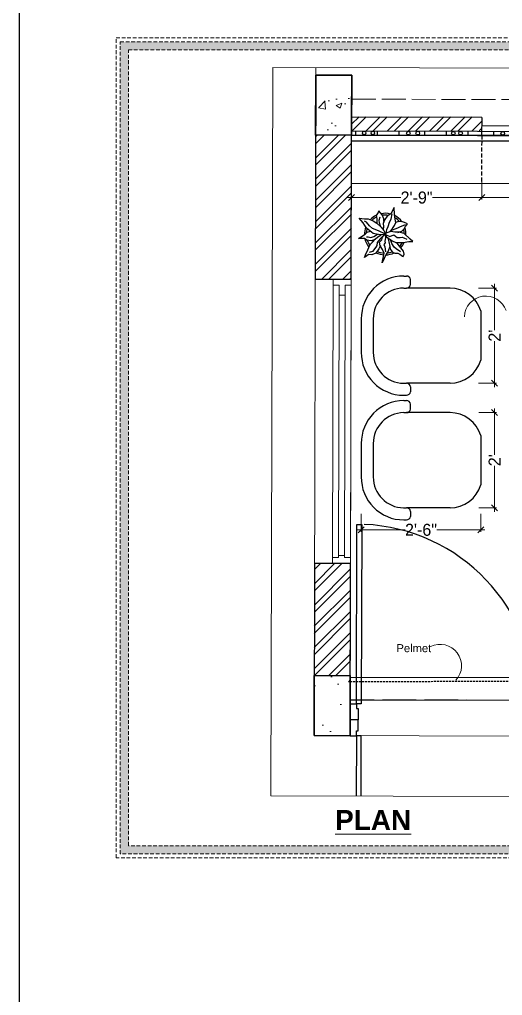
# Model space of a CAD drawing. Header units: millimetres. Extents: x 35877 to 3066687, y -650199 to -40525.
# Drawn here: x 147302.4 to 147423.2, y -179346.3 to -179102.5 of the extents above; entities that cross this region are included whole.
import ezdxf

# ---------------------------------------------------------------- set-up
doc = ezdxf.new("R2010")
doc.units = ezdxf.units.MM
doc.header["$MEASUREMENT"] = 0
doc.header["$PDMODE"] = 35
for name, pattern in [('00 . GROUND FLOOR$0$DASHED', [0.75, 0.5, -0.25]), ('ACAD_ISO02W100', [15, 12, -3]), ('DASHED', [0.75, 0.5, -0.25]), ('DASHEDX2', [1.5, 1, -0.5])]:
    doc.linetypes.add(name, pattern=pattern)
doc.layers.get('Defpoints').update_dxf_attribs({"color": 220})
for name, color, linetype in [('AR DOOR', 40, 'Continuous'), ('AR ELE-5', 134, 'Continuous'), ('AR HATCH-7', 7, 'Continuous')]:
    doc.layers.add(name, color=color, linetype=linetype)
for name, color, linetype, lineweight in [('COLUMN', 1, 'Continuous', 30), ('DIM.', 250, 'Continuous', 13), ('dim05', 1, 'Continuous', 13), ('Dimension', 10, 'DASHEDX2', 20), ('FIRST FLOOR ( DW_RAIL )', 7, 'Continuous', 9), ('FUR1', 22, 'Continuous', 0), ('FURNITURE', 32, 'Continuous', 9), ('furniture dimensions', 1, 'DASHED', 0), ('FURNITURE-1', 252, 'Continuous', 13), ('GDR_FLOATING COLUMN', 3, 'Continuous', 18), ('GROUND FLOOR', 7, 'Continuous', 9), ('GROUND FLOOR  ( PLINE )', 251, 'Continuous', 30), ('GROUND FLOOR ( DW_RAIL )', 7, 'Continuous', 9), ('Labelling', 1, 'Continuous', 25), ('wall', 7, 'Continuous', 30)]:
    doc.layers.add(name, color=color, linetype=linetype, lineweight=lineweight)
doc.styles.add('century g', font='GOTHIC.TTF')
doc.styles.get("Standard").update_dxf_attribs({"font": 'arial.ttf', "height": 6})
doc.dimstyles.new('Archana', dxfattribs={"dimtxt": 2, "dimasz": 0.75, "dimexe": 0.5, "dimexo": 0.5, "dimgap": 0, "dimtad": 0, "dimzin": 0, "dimdsep": 46, "dimlunit": 4, "dimtxsty": 'century g', "dimblk": 'OBLIQUE', "dimcen": 0, "dimdle": 1, "dimclrd": 256, "dimclre": 256, "dimclrt": 256, "dimadec": 0, "dimazin": 0, "dimtfac": 1, "dimtofl": 0, "dimtmove": 1, "dimatfit": 3, "dimfxl": 1, "dimfxlon": 1, "dimtolj": 1, "dimtzin": 0, "dimlwd": -1, "dimlwe": -1, "dimarcsym": 0})

# ---------------------------------------------------------------- blocks, each defined once
blk = doc.blocks.new('*U20')
for points in [[(0, 0), (0, 1120), (30, 1120), (30, 0)], [(-40, 0), (0, 0), (0, -30), (10, -30), (10, -100), (-40, -100)], [(1160, 0), (1120, 0), (1120, -30), (1110, -30), (1110, -100), (1160, -100)]]:
    blk.add_lwpolyline(points, close=True)
at = {"layer": 'AR ELE-5', "linetype": 'ByBlock', "ltscale": 15}
blk.add_arc((-1.6, -0.7), 1121.6, 0.03474, 87.62699, dxfattribs=at)
blk = doc.blocks.new('_Oblique')
at = {"layer": 'wall', "color": 0, "lineweight": -2}
blk.add_line((-0.5, -0.5), (0.5, 0.5), dxfattribs=at)
blk = doc.blocks.new('*D287')
at = {"layer": 'Defpoints', "color": 0, "linetype": 'Continuous', "lineweight": 0, "transparency": 16777216}
for p in [(147385.4, -179140.43, 0.05), (147417.97, -179141.01, 0.05), (147417.97, -179147.02)]:
    blk.add_point(p, dxfattribs=at)
at = {"layer": 'furniture dimensions', "color": 5, "linetype": 'ByBlock', "transparency": 16777216}
blk.add_line((147385.4, -179143.02), (147385.4, -179147.52), dxfattribs=at)
at = {"layer": 'furniture dimensions', "color": 5, "linetype": 'Continuous', "transparency": 16777216}
for p, q in [((147417.97, -179143.02), (147417.97, -179147.52)), ((147384.4, -179147.02), (147397.73, -179147.02)), ((147418.97, -179147.02), (147405.64, -179147.02))]:
    blk.add_line(p, q, dxfattribs=at)
at = {"layer": 'furniture dimensions', "color": 5, "linetype": 'Continuous', "transparency": 16777216, "xscale": 1.5, "yscale": 1.5, "zscale": 1.5, "rotation": 180}
blk.add_blockref('_Oblique', (147385.4, -179147.02), dxfattribs=at)
at = {"layer": 'furniture dimensions', "color": 5, "linetype": 'Continuous', "transparency": 16777216, "xscale": 1.5, "yscale": 1.5, "zscale": 1.5}
blk.add_blockref('_Oblique', (147417.97, -179147.02), dxfattribs=at)
at = {"layer": 'furniture dimensions', "linetype": 'Continuous', "lineweight": 0, "transparency": 16777216, "insert": (147401.68, -179147.02), "char_height": 3, "attachment_point": 5, "style": 'century g'}
blk.add_mtext('\\A1;2\'-9"', dxfattribs=at)
blk = doc.blocks.new('*D288')
at = {"layer": 'Defpoints', "color": 0, "linetype": 'Continuous', "lineweight": 0, "transparency": 16777216}
for p in [(147417.97, -179140.52, 0.05), (147479.95, -179141.04, 0.05), (147479.95, -179147.02)]:
    blk.add_point(p, dxfattribs=at)
at = {"layer": 'furniture dimensions', "color": 5, "linetype": 'ByBlock', "transparency": 16777216}
blk.add_line((147417.97, -179143.02), (147417.97, -179147.52), dxfattribs=at)
at = {"layer": 'furniture dimensions', "color": 5, "linetype": 'Continuous', "transparency": 16777216}
for p, q in [((147479.95, -179143.02), (147479.95, -179147.52)), ((147416.97, -179147.02), (147445.02, -179147.02)), ((147480.95, -179147.02), (147452.89, -179147.02))]:
    blk.add_line(p, q, dxfattribs=at)
at = {"layer": 'furniture dimensions', "color": 5, "linetype": 'Continuous', "transparency": 16777216, "xscale": 1.5, "yscale": 1.5, "zscale": 1.5, "rotation": 180}
blk.add_blockref('_Oblique', (147417.97, -179147.02), dxfattribs=at)
at = {"layer": 'furniture dimensions', "color": 5, "linetype": 'Continuous', "transparency": 16777216, "xscale": 1.5, "yscale": 1.5, "zscale": 1.5}
blk.add_blockref('_Oblique', (147479.95, -179147.02), dxfattribs=at)
at = {"layer": 'furniture dimensions', "linetype": 'Continuous', "lineweight": 0, "transparency": 16777216, "insert": (147448.96, -179147.02), "char_height": 3, "attachment_point": 5, "style": 'century g'}
blk.add_mtext('\\A1;5\'-2"', dxfattribs=at)
blk = doc.blocks.new('maya')
at = {"layer": 'Dimension', "true_color": 0xd39e00, "transparency": 33554687}
h = blk.add_hatch(color=42, dxfattribs=at)
h.paths.add_polyline_path([(148081.66, -180873.98), (148081.66, -181093.67), (148393.79, -181093.67), (148393.79, -180873.98)])
h.paths.add_polyline_path([(148083.85, -180876.17), (148391.6, -180876.17), (148391.6, -181091.48), (148083.85, -181091.48)], flags=16)
at = {"layer": 'Dimension', "color": 42, "true_color": 0xd39e00, "transparency": 33554687, "elevation": 0.12}
for points in [[(148080.57, -180872.88), (148394.88, -180872.88), (148394.88, -181094.77), (148080.57, -181094.77)], [(148081.66, -180873.98), (148393.79, -180873.98), (148393.79, -181093.67), (148081.66, -181093.67)], [(148083.85, -180876.17), (148391.6, -180876.17), (148391.6, -181091.48), (148083.85, -181091.48)]]:
    blk.add_lwpolyline(points, close=True, dxfattribs=at)
blk = doc.blocks.new('ARPLS010')
at = {"linetype": 'ByBlock'}
for p, q in [((-0.248, 0.54), (-0.278, 0.467)), ((-0.182, 0.493), (-0.248, 0.54)), ((-0.222, 0.484), (-0.164, 0.347)), ((-0.125, 0.459), (-0.182, 0.493)), ((0.121, 0.605), (-0.013, 0.459)), ((0.091, 0.447), (0.125, 0.522)), ((0.179, 0.666), (0.121, 0.605)), ((0.174, 0.573), (0.179, 0.666)), ((0.2, 0.432), (0.174, 0.573)), ((-0.362, 0.24), (-0.469, 0.226)), ((-0.278, 0.254), (-0.362, 0.24)), ((-0.295, 0.42), (-0.302, 0.309)), ((-0.302, 0.309), (-0.276, 0.258)), ((-0.278, 0.467), (-0.295, 0.42)), ((-0.21, 0.227), (-0.278, 0.254)), ((-0.164, 0.347), (-0.139, 0.295)), ((-0.139, 0.295), (-0.08, 0.131)), ((-0.072, 0.404), (-0.125, 0.459)), ((-0.038, 0.302), (-0.072, 0.404)), ((-0.044, 0.336), (-0.049, 0.232)), ((-0.013, 0.459), (-0.044, 0.336)), ((0.015, 0.209), (0.08, 0.288)), ((0.077, 0.412), (0.091, 0.447)), ((0.082, 0.358), (0.077, 0.412)), ((0.08, 0.288), (0.082, 0.358)), ((0.16, 0.165), (0.204, 0.254)), ((0.203, 0.352), (0.2, 0.432)), ((0.204, 0.254), (0.203, 0.352)), ((0.252, 0.313), (0.216, 0.287)), ((0.33, 0.38), (0.252, 0.313)), ((0.356, 0.269), (0.318, 0.213)), ((0.409, 0.44), (0.33, 0.38)), ((0.425, 0.373), (0.356, 0.269)), ((0.484, 0.459), (0.409, 0.44)), ((0.432, 0.176), (0.459, 0.236)), ((0.459, 0.303), (0.485, 0.354)), ((0.459, 0.236), (0.459, 0.303)), ((0.542, 0.434), (0.484, 0.459)), ((0.485, 0.354), (0.533, 0.42)), ((0.533, 0.42), (0.542, 0.434)), ((-0.469, 0.226), (-0.643, 0.216)), ((-0.643, 0.216), (-0.485, 0.134)), ((-0.359, 0.148), (-0.49, 0.172)), ((-0.485, 0.134), (-0.433, 0.051)), ((-0.433, 0.051), (-0.349, -0.011)), ((-0.287, 0.106), (-0.359, 0.148)), ((-0.18, 0.073), (-0.287, 0.106)), ((-0.132, 0.18), (-0.21, 0.227)), ((-0.111, 0.036), (-0.18, 0.073)), ((-0.063, 0.111), (-0.132, 0.18)), ((-0.013, 0.022), (-0.111, 0.036)), ((-0.084, -0.034), (0.007, 0.018)), ((0.003, 0.011), (-0.076, -0.16)), ((-0.049, 0.232), (-0.065, 0.135)), ((-0.065, 0.135), (-0.024, 0.018)), ((-0.024, 0.018), (0.009, 0.005)), ((0.006, -0.002), (0.068, 0.032)), ((0.007, 0.018), (0.02, -0.121)), ((0.009, 0.005), (0.056, 0.114)), ((0.056, 0.114), (0.015, 0.209)), ((0.017, -0.002), (0.091, 0.009)), ((0.068, 0.032), (0.16, 0.165)), ((0.088, 0.065), (0.187, 0.091)), ((0.091, 0.009), (0.173, -0.011)), ((0.227, 0.157), (0.132, 0.131)), ((0.173, -0.011), (0.212, 0.004)), ((0.187, 0.091), (0.297, 0.116)), ((0.212, 0.004), (0.252, -0.03)), ((0.318, 0.213), (0.227, 0.157)), ((0.297, 0.116), (0.408, 0.071)), ((0.309, 0.109), (0.368, 0.128)), ((0.309, -0.01), (0.43, 0.006)), ((0.368, 0.128), (0.432, 0.176)), ((0.408, 0.071), (0.482, 0.024)), ((0.482, 0.024), (0.689, -0.072)), ((-0.464, -0.073), (-0.558, -0.152)), ((-0.558, -0.152), (-0.517, -0.172)), ((-0.517, -0.172), (-0.447, -0.216)), ((-0.366, -0.036), (-0.464, -0.073)), ((-0.447, -0.216), (-0.363, -0.202)), ((-0.336, -0.142), (-0.413, -0.121)), ((-0.306, -0.033), (-0.366, -0.036)), ((-0.363, -0.202), (-0.263, -0.2)), ((-0.349, -0.011), (-0.256, -0.05)), ((-0.269, -0.135), (-0.336, -0.142)), ((-0.318, -0.29), (-0.259, -0.2)), ((-0.193, -0.113), (-0.269, -0.135)), ((-0.259, -0.2), (-0.168, -0.1)), ((-0.256, -0.05), (-0.185, -0.038)), ((-0.185, -0.038), (-0.114, -0.046)), ((-0.168, -0.1), (-0.084, -0.034)), ((-0.076, -0.16), (-0.138, -0.304)), ((-0.114, -0.046), (-0.093, -0.036)), ((0.02, -0.121), (-0.017, -0.291)), ((0.059, -0.27), (0.005, -0.185)), ((0.01, -0.014), (0.017, -0.002)), ((0.078, -0.064), (0.01, -0.014)), ((0.016, -0.023), (0.116, -0.122)), ((0.07, -0.179), (0.018, -0.1)), ((0.121, -0.239), (0.07, -0.179)), ((0.138, -0.083), (0.078, -0.064)), ((0.116, -0.122), (0.201, -0.195)), ((0.197, -0.135), (0.138, -0.083)), ((0.283, -0.123), (0.197, -0.135)), ((0.201, -0.195), (0.272, -0.198)), ((0.252, -0.03), (0.309, -0.01)), ((0.272, -0.198), (0.311, -0.225)), ((0.277, -0.114), (0.357, -0.156)), ((0.37, -0.064), (0.283, -0.123)), ((0.311, -0.225), (0.415, -0.304)), ((0.357, -0.156), (0.455, -0.226)), ((0.462, -0.021), (0.37, -0.064)), ((0.455, -0.226), (0.503, -0.317)), ((0.689, -0.072), (0.462, -0.021)), ((-0.368, -0.496), (-0.363, -0.408)), ((-0.363, -0.408), (-0.318, -0.29)), ((-0.287, -0.45), (-0.314, -0.498)), ((-0.199, -0.38), (-0.287, -0.45)), ((-0.141, -0.446), (-0.269, -0.533)), ((-0.138, -0.304), (-0.199, -0.38)), ((-0.017, -0.291), (-0.141, -0.446)), ((-0.042, -0.432), (-0.071, -0.352)), ((0.002, -0.48), (-0.042, -0.432)), ((0.08, -0.342), (0.059, -0.27)), ((0.064, -0.446), (0.066, -0.407)), ((0.066, -0.407), (0.08, -0.342)), ((0.15, -0.445), (0.106, -0.5)), ((0.184, -0.299), (0.121, -0.239)), ((0.141, -0.261), (0.16, -0.336)), ((0.16, -0.336), (0.15, -0.445)), ((0.252, -0.362), (0.184, -0.299)), ((0.376, -0.416), (0.252, -0.362)), ((0.502, -0.472), (0.376, -0.416)), ((0.415, -0.304), (0.447, -0.388)), ((0.503, -0.317), (0.494, -0.398)), ((0.494, -0.398), (0.528, -0.452)), ((0.528, -0.452), (0.567, -0.494)), ((-0.382, -0.625), (-0.368, -0.496)), ((-0.269, -0.533), (-0.382, -0.625)), ((0.104, -0.646), (0.002, -0.48)), ((0.106, -0.5), (0.104, -0.646)), ((0.567, -0.494), (0.502, -0.472))]:
    blk.add_line(p, q, dxfattribs=at)
for radius, start, end in [(0.5, 87.2367, 107.9154), (0.5, 126.2799, 152.7042), (0.458, 130.7647, 148.9789), (0.458, 91.6596, 104.0784), (0.5, 49.0791, 67.0324), (0.458, 49.8461, 63.9764), (0.5, 164.9216, 191.0302), (0.458, 169.9629, 188.6517), (0.458, 5.0517, 21.9108), (0.5, 1.3782, 25.7565), (0.5, 205.1623, 226.3204), (0.458, 207.232, 224.0819), (0.458, 334.5625, 357.1532), (0.5, 333.6991, 357.5577), (0.5, 249.553, 272.4234), (0.458, 252.8522, 267.711), (0.5, 283.5324, 308.8712), (0.458, 289.266, 306.1107)]:
    blk.add_arc((0, 0), radius, start, end, dxfattribs=at)
blk = doc.blocks.new('*D366')
at = {"layer": 'Defpoints', "color": 0, "linetype": 'Continuous', "lineweight": 0, "transparency": 16777216}
for p in [(147407.24, -179169.6, 1.6), (147407.24, -179193.39, 1.6), (147421.19, -179193.39)]:
    blk.add_point(p, dxfattribs=at)
at = {"layer": 'furniture dimensions', "color": 5, "linetype": 'ByBlock', "transparency": 16777216}
blk.add_line((147417.21, -179169.6), (147421.69, -179169.6), dxfattribs=at)
at = {"layer": 'furniture dimensions', "color": 5, "linetype": 'Continuous', "transparency": 16777216}
for p, q in [((147421.19, -179168.6), (147421.19, -179180.12)), ((147421.19, -179194.39), (147421.19, -179182.87)), ((147417.21, -179193.39), (147421.69, -179193.39))]:
    blk.add_line(p, q, dxfattribs=at)
at = {"layer": 'furniture dimensions', "color": 5, "linetype": 'Continuous', "transparency": 16777216, "xscale": 1.5, "yscale": 1.5, "zscale": 1.5}
for p, rotation in [((147421.19, -179169.6), 90), ((147421.19, -179193.39), 270)]:
    blk.add_blockref('_Oblique', p, dxfattribs=dict(at, rotation=rotation))
at = {"layer": 'furniture dimensions', "linetype": 'Continuous', "lineweight": 0, "transparency": 16777216, "insert": (147421.19, -179181.5), "char_height": 3, "attachment_point": 5, "rotation": 90, "style": 'century g'}
blk.add_mtext("\\A1;2'", dxfattribs=at)
blk = doc.blocks.new('*D367')
at = {"layer": 'Defpoints', "color": 0, "linetype": 'Continuous', "lineweight": 0, "transparency": 16777216}
for p in [(147410.07, -179200.73, 1.37), (147410.07, -179224.52, 1.37), (147421.19, -179224.52)]:
    blk.add_point(p, dxfattribs=at)
at = {"layer": 'furniture dimensions', "color": 5, "linetype": 'ByBlock', "transparency": 16777216}
blk.add_line((147417.22, -179200.73), (147421.69, -179200.73), dxfattribs=at)
at = {"layer": 'furniture dimensions', "color": 5, "linetype": 'Continuous', "transparency": 16777216}
for p, q in [((147421.19, -179199.73), (147421.19, -179211.24)), ((147421.19, -179225.52), (147421.19, -179214)), ((147417.22, -179224.52), (147421.69, -179224.52))]:
    blk.add_line(p, q, dxfattribs=at)
at = {"layer": 'furniture dimensions', "color": 5, "linetype": 'Continuous', "transparency": 16777216, "xscale": 1.5, "yscale": 1.5, "zscale": 1.5}
for p, rotation in [((147421.19, -179200.73), 90), ((147421.19, -179224.52), 270)]:
    blk.add_blockref('_Oblique', p, dxfattribs=dict(at, rotation=rotation))
at = {"layer": 'furniture dimensions', "linetype": 'Continuous', "lineweight": 0, "transparency": 16777216, "insert": (147421.19, -179212.62), "char_height": 3, "attachment_point": 5, "rotation": 90, "style": 'century g'}
blk.add_mtext("\\A1;2'", dxfattribs=at)
blk = doc.blocks.new('*D368')
at = {"layer": 'Defpoints', "color": 0, "linetype": 'Continuous', "lineweight": 0, "transparency": 16777216}
for p in [(147387.85, -179212.62, 0.05), (147417.74, -179212.62, 0.01), (147417.74, -179230.01)]:
    blk.add_point(p, dxfattribs=at)
at = {"layer": 'furniture dimensions', "color": 5, "linetype": 'ByBlock', "transparency": 16777216}
blk.add_line((147387.85, -179226.01), (147387.85, -179230.51), dxfattribs=at)
at = {"layer": 'furniture dimensions', "color": 5, "linetype": 'Continuous', "transparency": 16777216}
for p, q in [((147417.74, -179226.01), (147417.74, -179230.51)), ((147386.85, -179230.01), (147398.84, -179230.01)), ((147418.74, -179230.01), (147406.75, -179230.01))]:
    blk.add_line(p, q, dxfattribs=at)
at = {"layer": 'furniture dimensions', "color": 5, "linetype": 'Continuous', "transparency": 16777216, "xscale": 1.5, "yscale": 1.5, "zscale": 1.5, "rotation": 180}
blk.add_blockref('_Oblique', (147387.85, -179230.01), dxfattribs=at)
at = {"layer": 'furniture dimensions', "color": 5, "linetype": 'Continuous', "transparency": 16777216, "xscale": 1.5, "yscale": 1.5, "zscale": 1.5}
blk.add_blockref('_Oblique', (147417.74, -179230.01), dxfattribs=at)
at = {"layer": 'furniture dimensions', "linetype": 'Continuous', "lineweight": 0, "transparency": 16777216, "insert": (147402.79, -179230.01), "char_height": 3, "attachment_point": 5, "style": 'century g'}
blk.add_mtext('\\A1;2\'-6"', dxfattribs=at)

msp = doc.modelspace()

# ---------------------------------------------------------------- hatches: boundary and pattern name
at = {"layer": 'AR HATCH-7', "lineweight": 0, "true_color": 0x939598, "transparency": 33554687}
h = msp.add_hatch(dxfattribs=at)
h.set_pattern_fill('ANSI32', color=252, scale=10)
h.set_pattern_definition([(45, (-476.512, 1793.385), (-2.65165043, 2.65165043), []), (45, (-474.744, 1793.385), (-2.65165043, 2.65165043), [])])
h.paths.add_polyline_path([(147385.1503, -179238.4289), (147380.6503, -179238.4173), (147376.1503, -179238.4057), (147376.078, -179266.4056), (147385.0779, -179266.4288)])
h.paths.add_polyline_path([(147385.4266, -179131.4293), (147376.4267, -179131.406), (147376.3337, -179167.4059), (147385.3337, -179167.4291)])
h.paths.add_polyline_path([(147385.4383, -179126.9293), (147385.4266, -179131.4293)])
h = msp.add_hatch(dxfattribs=at)
h.set_pattern_fill('ANSI32', color=252, scale=10)
h.set_pattern_definition([(45, (141.4896, 3.0848), (-2.65165043, 2.65165043), []), (45, (143.2574, 3.0848), (-2.65165043, 2.65165043), [])])
h.paths.add_polyline_path([(147417.9491, -179126.8581), (147385.4294, -179126.8581), (147385.4294, -179130.3544), (147417.9491, -179130.3544)])
at = {"layer": 'FURNITURE-1', "lineweight": 0, "true_color": 0xc7c8ca, "transparency": 33554687}
h = msp.add_hatch(dxfattribs=at)
h.set_pattern_fill('AR-CONC', color=9, scale=2)
h.set_pattern_definition([(50, (-476.512, 1793.385), (14.34520365, -1.2550427), [1.5, -16.5]), (355, (-476.512, 1793.385), (-2.7750267, 15.0438427), [1.2, -13.2]), (100.4514445, (-475.317, 1793.28), (11.5701769, 13.7887998), [1.2748038, -14.0228422]), (46.1842, (-476.512, 1797.385), (21.3448266, -3.3103856), [2.25, -24.75]), (96.635635, (-474.733, 1797.11), (18.693239, 19.482372), [1.9122068, -21.0342752]), (351.184164, (-476.512, 1797.385), (18.693239, 19.482372), [1.8, -19.8]), (21, (-474.512, 1796.385), (11.93814104, -8.0523778), [1.5, -16.5]), (326, (-474.512, 1796.385), (4.8663066, 14.5030009), [1.2, -13.2]), (71.451445, (-473.517, 1795.714), (16.8044475, 6.45062306), [1.2748038, -14.0228422]), (37.5, (-476.512, 1793.385), (0.24319711, 6.65787708), [0, -13.04, 0, -13.4, 0, -13.25]), (7.5, (-476.512, 1793.385), (5.26139075, 7.88823424), [0, -7.64, 0, -12.74, 0, -5.05]), (327.5, (-480.972, 1793.385), (10.67644872, -0.45109743), [0, -5, 0, -15.6, 0, -20.7]), (317.5, (-482.972, 1793.385), (11.6637234, 2.00209965), [0, -6.5, 0, -10.36, 0, -14.7])])
h.paths.add_polyline_path([(147385.0779, -179266.4288), (147376.078, -179266.4056), (147376.0392, -179281.4055), (147385.0392, -179281.4288), (147385.0495, -179277.4288), (147385.0599, -179273.4288)])
h.paths.add_polyline_path([(147385.4654, -179116.4293), (147376.4654, -179116.4061), (147376.4267, -179131.406), (147385.4266, -179131.4293)])
h.paths.add_polyline_path([(147535.3099, -179176.8166), (147530.3099, -179176.8036), (147530.2686, -179192.8036), (147535.2686, -179192.8036)])
h.paths.add_polyline_path([(147445.7727, -179166.3297), (147477.3986, -179166.4113)])

# ---------------------------------------------------------------- linework, layer by layer
at = {"transparency": 33554687, "elevation": 0.0495}
msp.add_lwpolyline([(147385.0392, -179281.4288), (147386.6392, -179281.4329), (147386.6423, -179280.2329), (147387.0423, -179280.2339), (147387.0495, -179277.4339), (147385.0495, -179277.4288)], close=True, dxfattribs=at)
msp.add_lwpolyline([(147387.8002, -179296.5206), (147387.8392, -179281.436), (147386.6392, -179281.4329), (147386.6002, -179296.5175)], dxfattribs=at)
at = {"layer": 'COLUMN', "transparency": 33554687, "elevation": 0.0495}
for points in [[(147376.4654, -179116.4061), (147385.4654, -179116.4293), (147385.4266, -179131.4293), (147376.4267, -179131.406)], [(147376.078, -179266.4056), (147385.0779, -179266.4288), (147385.0392, -179281.4288), (147376.0392, -179281.4055)]]:
    msp.add_lwpolyline(points, close=True, dxfattribs=at)
at = {"layer": 'FIRST FLOOR ( DW_RAIL )', "lineweight": 0, "transparency": 33554687, "elevation": 0.0495}
msp.add_lwpolyline([(147365.7521, -179114.4926), (147549.3451, -179114.9668), (147548.8654, -179296.9367), (147365.2724, -179296.4624)], close=True, dxfattribs=at)
at = {"layer": 'FUR1', "color": 252, "true_color": 0x939598, "transparency": 33554687}
for centre, start, end in [((147418.9925, -179176.978), 18.915488, 177.945634), ((147407.5781, -179263.9583), 317.482562, 116.512708)]:
    msp.add_arc(centre, 5.3571, start, end, dxfattribs=at)
at = {"layer": 'FURNITURE', "color": 18, "lineweight": 30, "true_color": 0x000000, "transparency": 33554687}
for p, q in [((147417.9664, -179127.0144, 0.0495), (147385.4383, -179126.9293, 0.0495)), ((147417.9664, -179127.0154, 0.0495), (147417.9554, -179131.5144, 0.099)), ((147418.37, -179131.5144, 0.0495), (147385.4266, -179131.4293, 0.0495)), ((147391.8469, -179130.3686, 0.0495), (147391.8469, -179131.4468, 0.0495)), ((147397.2559, -179130.3807, 0.0495), (147397.2559, -179131.4612, 0.0495)), ((147403.6649, -179130.3949, 0.0495), (147403.6649, -179131.4762, 0.0495)), ((147409.0739, -179130.4069, 0.0495), (147409.0739, -179131.4916, 0.0495)), ((147414.4829, -179130.4189, 0.0495), (147414.4829, -179131.5054, 0.0495)), ((147420.8919, -179130.5633, 0.0495), (147420.8919, -179131.5219, 0.0495))]:
    msp.add_line(p, q, dxfattribs=at)
at = {"layer": 'FURNITURE', "linetype": 'DASHEDX2', "lineweight": 25, "transparency": 33554687}
msp.add_line((147417.9693, -179131.5146, 0.0495), (147417.9383, -179143.5147, 0.0495), dxfattribs=at)
at = {"layer": 'FURNITURE', "lineweight": 30, "transparency": 33554687}
for p, q in [((147479.9738, -179131.6657, 0.0495), (147417.9693, -179131.5146, 0.0495)), ((147385.3956, -179143.4306, 0.0495), (147478.9428, -179143.6631, 0.0495)), ((147385.0624, -179272.4288, 0.0495), (147385.0773, -179266.8557, 0.0495)), ((147385.0773, -179266.8557, 0.0495), (147530.3094, -179266.7888, 0.0495)), ((147385.0624, -179272.4288, 0.0495), (147530.3017, -179272.8039, 0.0495))]:
    msp.add_line(p, q, dxfattribs=at)
at = {"layer": 'FURNITURE', "lineweight": 30, "transparency": 16777216}
for p, q in [((147398.458, -179166.6033, 2.255), (147399.1603, -179166.6033, 2.255)), ((147400.1603, -179168.7274, 2.255), (147400.1603, -179167.4791, 2.255)), ((147398.458, -179169.6033, 2.255), (147399.1603, -179169.6033, 2.255)), ((147410.0717, -179169.6033, 1.3684), (147399.1603, -179169.6033, 2.255)), ((147387.8467, -179177.1109, -1.3629), (147387.8467, -179185.8817, 1.462)), ((147390.8467, -179177.3193, -5.565), (147390.8467, -179185.6733, -2.9092)), ((147417.7388, -179175.3365, 0.0093), (147417.7388, -179187.6561, 0.0093)), ((147398.458, -179193.3893, 0.8959), (147399.1603, -179193.3893, 0.8959)), ((147410.0717, -179193.3893, 1.3684), (147399.1603, -179193.3893, 2.255)), ((147400.1603, -179194.2652, 2.255), (147400.1603, -179195.5135, 2.255)), ((147398.458, -179196.3893, 0.8959), (147399.1603, -179196.3893, 0.8959)), ((147398.458, -179197.7293, 2.255), (147399.1603, -179197.7293, 2.255)), ((147400.1603, -179199.8535, 2.255), (147400.1603, -179198.6052, 2.255)), ((147398.458, -179200.7293, 2.255), (147399.1603, -179200.7293, 2.255)), ((147410.0717, -179200.7293, 1.3684), (147399.1603, -179200.7293, 2.255)), ((147417.7388, -179206.4625, 0.0093), (147417.7388, -179218.7822, 0.0093)), ((147387.8467, -179208.2369, -1.3629), (147387.8467, -179217.0078, 1.462)), ((147390.8467, -179208.4454, -5.565), (147390.8467, -179216.7994, -2.9092)), ((147398.458, -179224.5154, 0.8959), (147399.1603, -179224.5154, 0.8959)), ((147410.0717, -179224.5154, 1.3684), (147399.1603, -179224.5154, 2.255)), ((147400.1603, -179225.3912, 2.255), (147400.1603, -179226.6395, 2.255)), ((147398.458, -179227.5154, 0.8959), (147399.1603, -179227.5154, 0.8959))]:
    msp.add_line(p, q, dxfattribs=at)
at = {"layer": 'FURNITURE', "color": 3, "lineweight": 30, "transparency": 33554687}
msp.add_lwpolyline([(147302.3713, -178889.62), (148993.91, -178889.62), (148993.91, -179589.131), (147302.3713, -179589.131)], close=True, dxfattribs=at)
at = {"layer": 'FURNITURE', "color": 18, "lineweight": 30, "true_color": 0x000000, "transparency": 33554687, "elevation": 0.0495}
msp.add_lwpolyline([(147385.4294, -179130.3544), (147479.9738, -179130.5645), (147479.9738, -179131.6657), (147385.4267, -179131.4303)], close=True, dxfattribs=at)
at = {"layer": 'FURNITURE', "lineweight": 25, "transparency": 33554687, "elevation": 0.0495}
msp.add_lwpolyline([(147385.4331, -179131.4293), (147479.9702, -179131.6735), (147479.9702, -179132.9177), (147385.4292, -179132.9177)], close=True, dxfattribs=at)
at = {"layer": 'FURNITURE', "lineweight": 30, "transparency": 33554687, "elevation": 0.0495}
msp.add_lwpolyline([(147417.9664, -179129.0144), (147479.9819, -179129.1735), (147479.9702, -179131.6735), (147417.9547, -179131.5144), (147417.9547, -179131.5133)], dxfattribs=at)
at = {"layer": 'FURNITURE', "lineweight": 30, "transparency": 16777216}
for centre, radius, start, end in [((147398.458, -179177.2151, 0.8959), 10.6118, 90, 180.562696), ((147399.1603, -179167.6121, 0.8959), 1.0088, 7.573003, 90), ((147398.5636, -179177.3193, 0.8959), 7.7169, 90.900455, 180), ((147399.1603, -179168.5945, 0.8959), 1.0088, 270, 352.426997), ((147410.0518, -179177.6233, 1.3684), 8.02, 16.566668, 89.857319), ((147398.458, -179185.7775, 0.8959), 10.6118, 179.437304, 270), ((147398.5636, -179185.6733, 0.8959), 7.7169, 180, 269.099545), ((147410.0518, -179185.3694, 1.3684), 8.02, 270.142681, 343.433332), ((147399.1603, -179194.3981, 0.8959), 1.0088, 7.573003, 90), ((147399.1603, -179195.3805, 0.8959), 1.0088, 270, 352.426997), ((147398.458, -179208.3412, 0.8959), 10.6118, 90, 180.562696), ((147399.1603, -179198.7381, 0.8959), 1.0088, 7.573003, 90), ((147398.5636, -179208.4454, 0.8959), 7.7169, 90.900455, 180), ((147399.1603, -179199.7205, 0.8959), 1.0088, 270, 352.426997), ((147410.0518, -179208.7493, 1.3684), 8.02, 16.566668, 89.857319), ((147398.458, -179216.9036, 0.8959), 10.6118, 179.437304, 270), ((147398.5636, -179216.7994, 0.8959), 7.7169, 180, 269.099545), ((147410.0518, -179216.4954, 1.3684), 8.02, 270.142681, 343.433332), ((147399.1603, -179225.5242, 0.8959), 1.0088, 7.573003, 90), ((147399.1603, -179226.5066, 0.8959), 1.0088, 270, 352.426997)]:
    msp.add_arc(centre, radius, start, end, dxfattribs=at)
at = {"layer": 'furniture dimensions', "color": 42, "linetype": 'ByBlock', "lineweight": 30, "true_color": 0xd39e00, "transparency": 33554687}
msp.add_line((147386.4379, -179130.3566, 0.0495), (147386.4379, -179131.4329, 0.0495), dxfattribs=at)
for centre, radius in [((147388.5909, -179130.8965, 0.0495), 0.439), ((147390.7545, -179130.8965, 0.0495), 0.439), ((147399.6157, -179130.9129, 0.0495), 0.448), ((147401.9793, -179130.9129, 0.0495), 0.4552), ((147410.8725, -179130.9243, 0.0495), 0.4552), ((147412.6755, -179130.9244, 0.0495), 0.4552), ((147423.2333, -179130.9728, 0.0495), 0.4552)]:
    msp.add_circle(centre, radius, dxfattribs=at)
at = {"layer": 'GDR_FLOATING COLUMN', "linetype": '00 . GROUND FLOOR$0$DASHED', "lineweight": 30, "transparency": 33554687}
msp.add_line((147385.0777, -179267.8557, 0.0495), (147530.3083, -179267.7888, 0.0495), dxfattribs=at)
at = {"layer": 'GROUND FLOOR', "transparency": 33554687}
for p, q in [((147376.4703, -179114.5203, 0.0495), (147376.0392, -179281.4055, 0.0495)), ((147385.4266, -179131.4293, 0.0495), (147385.0392, -179281.4288, 0.0495)), ((147385.1503, -179238.4289, 0.0495), (147376.1503, -179238.4057, 0.0495)), ((147548.9043, -179281.852, 0.0495), (147376.0392, -179281.4055, 0.0495))]:
    msp.add_line(p, q, dxfattribs=at)
at = {"layer": 'GROUND FLOOR', "linetype": 'ACAD_ISO02W100', "ltscale": 0.7, "transparency": 33554687}
msp.add_line((147433.0623, -179272.5528, 0.0495), (147385.0624, -179272.4288, 0.0495), dxfattribs=at)
at = {"layer": 'GROUND FLOOR  ( PLINE )', "transparency": 33554687, "elevation": 0.0495}
for points in [[(147385.4266, -179131.4293), (147385.4266, -179131.4303), (147385.4383, -179126.9303), (147385.4383, -179126.9293), (147385.4654, -179116.4293), (147376.4654, -179116.4061), (147376.3337, -179167.4059), (147385.3337, -179167.4291)], [(147385.1503, -179238.4289), (147376.1503, -179238.4057), (147376.0392, -179281.4055), (147385.0392, -179281.4288)]]:
    msp.add_lwpolyline(points, close=True, dxfattribs=at)
at = {"layer": 'GROUND FLOOR ( DW_RAIL )', "transparency": 33554687, "elevation": 0.0495}
msp.add_lwpolyline([(147385.1503, -179238.4289), (147385.1541, -179236.9289), (147383.6541, -179236.925), (147383.6554, -179236.425), (147382.1554, -179236.4212), (147382.3233, -179171.4214), (147383.8233, -179171.4253), (147383.8298, -179168.9253), (147385.3298, -179168.9291), (147385.3337, -179167.4291), (147380.8337, -179167.4175), (147380.8298, -179168.9175), (147382.3298, -179168.9214), (147382.3233, -179171.4214), (147383.8233, -179171.4253), (147383.6554, -179236.425), (147382.1554, -179236.4212), (147382.1541, -179236.9212), (147380.6541, -179236.9173), (147380.6503, -179238.4173), (147385.1503, -179238.4289), (147385.3337, -179167.4291), (147380.8337, -179167.4175), (147380.6503, -179238.4173)], close=True, dxfattribs=at)
at = {"layer": 'Labelling', "color": 251, "linetype": 'ACAD_ISO02W100', "lineweight": 0, "ltscale": 0.5, "true_color": 0x636466, "transparency": 33554687}
for p, q in [((147385.4563, -179122.4293, 0.0495), (147549.3215, -179122.8526, 0.0495)), ((147385.4331, -179131.4293, 0.0495), (147549.2982, -179131.8525, 0.0495))]:
    msp.add_line(p, q, dxfattribs=at)

# ---------------------------------------------------------------- block references
at = {"transparency": 33554687, "xscale": 10.38487060259185, "yscale": 10.38487060259185, "zscale": 10.38487060259185, "rotation": 269.9584527425964}
msp.add_blockref('ARPLS010', (147393.8287, -179156.1341, 0.0607), dxfattribs=at)
at = {"layer": 'AR DOOR', "linetype": 'ByBlock', "lineweight": -2, "transparency": 33554687, "extrusion": (0, 0, -1), "xscale": -0.04000000000002399, "yscale": 0.04000000000002399, "zscale": -0.04000000000002399, "rotation": 0.1479963033906717}
msp.add_blockref('*U20', (-147386.6598, -179273.4329, -0.0495), dxfattribs=at)
at = {"layer": 'furniture dimensions', "color": 18, "lineweight": 0, "true_color": 0x000000, "transparency": 33554687, "xscale": 0.9231368446892723, "yscale": 0.9231368446892723, "zscale": 0.9231368446892723}
msp.add_blockref('maya', (10627.9356, -12136.6817, 0.0091), dxfattribs=at)

# ---------------------------------------------------------------- texts
at = {"layer": 'DIM.', "color": 1, "transparency": 33554687, "insert": (147381.3142, -179299.9873, 0.1188), "char_height": 5, "attachment_point": 1}
msp.add_mtext_dynamic_manual_height_columns('{\\fArial|b1|i0|c0|p34;\\LPLAN}', width=111.558836, gutter_width=1, heights=[0], dxfattribs=at)
at = {"layer": 'dim05', "color": 1, "lineweight": 0, "transparency": 33554687, "insert": (147396.6535, -179258.5593), "char_height": 2, "width": 14.682128, "attachment_point": 1}
msp.add_mtext('Pelmet', dxfattribs=at)

# ---------------------------------------------------------------- dimensions: what is measured, and where the dimension line sits
at = {"layer": 'furniture dimensions', "color": 5, "linetype": 'Continuous', "lineweight": 0}
for base, p1, p2, picture, middle in [((147417.9664, -179147.0157), (147385.4034, -179140.4259, 0.0495), (147417.9664, -179141.0086, 0.0495), '*D287', (147401.6849, -179147.0157)), ((147479.9496, -179147.0157), (147417.9664, -179140.5154, 0.0495), (147479.9496, -179141.0424, 0.0495), '*D288', (147448.958, -179147.0157)), ((147417.7388, -179230.0062), (147387.8467, -179212.6224, 0.0495), (147417.7388, -179212.6224, 0.0093), '*D368', (147402.7928, -179230.0062))]:
    dim = msp.add_linear_dim(base=base, p1=p1, p2=p2, dimstyle='Archana', override={"dimtxt": 3, "dimasz": 1.5, "dimdec": 0, "dimclrd": 5, "dimclre": 5, "dimfxl": 4}, dxfattribs=at)
    dim.commit()
    dim.dimension.update_dxf_attribs({"geometry": picture, "text_midpoint": middle})
for base, p1, p2, picture, middle in [((147421.1875, -179193.3893), (147407.2387, -179169.6033, 1.5986), (147407.2387, -179193.3893, 1.5986), '*D366', (147421.1875, -179181.4963)), ((147421.1875, -179224.5154), (147410.0717, -179200.7293, 1.3684), (147410.0717, -179224.5154, 1.3684), '*D367', (147421.1875, -179212.6224))]:
    dim = msp.add_linear_dim(base=base, p1=p1, p2=p2, angle=90, dimstyle='Archana', override={"dimtxt": 3, "dimasz": 1.5, "dimdec": 0, "dimclrd": 5, "dimclre": 5, "dimfxl": 4}, dxfattribs=at)
    dim.commit()
    dim.dimension.update_dxf_attribs({"geometry": picture, "text_midpoint": middle})

doc.saveas('drawing.dxf')
